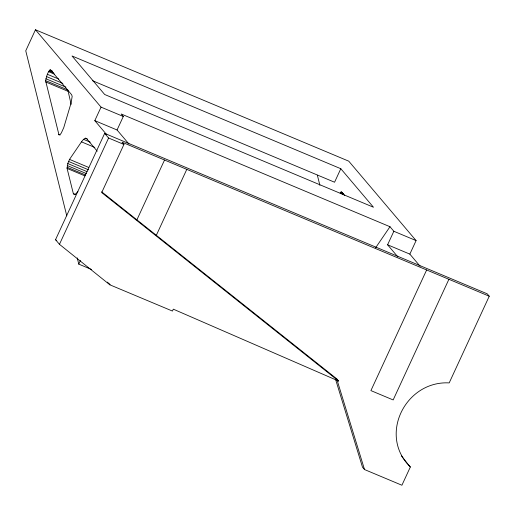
<?xml version="1.0" encoding="UTF-8"?>
<svg xmlns="http://www.w3.org/2000/svg" width="515" height="515" viewBox="0 0 515 515"><rect width="100%" height="100%" fill="white"/><g stroke="black" fill="none" stroke-linecap="round" stroke-linejoin="round"><path stroke-width="0.77" d="M77.92 191.651L75.113 194.47L73.967 194.535L73.304 193.486L67.079 168.418L67.787 163.558L69.525 159.386L81.479 141.85L83.546 139.346L85.284 138.187L86.501 138.503L97.251 151.191M45.578 80.61C46.505 77.038 47.38 71.817 50.444 69.744L71.662 94.766L72.164 96.408L71.122 102.833L63.77 127.591L61.343 132.96L60.422 134.183L59 134.949L45.578 80.61L67.832 89.945L71.141 104.378M420.105 266.223L409.85 254.12L416.094 240.602L348.758 161.169L35.464 29.767L25.75 50.798L66.776 215.856M106.682 134.66L94.805 120.652L101.049 107.133L35.464 29.767M101.68 191.825L336.688 378.795L338.6 381.048L173.31 309.161L172.435 311.06L109.83 284.801L59.463 244.322L55.536 239.687L104.661 133.379L487.229 293.833L489.25 296.222L449.196 382.902C405.543 380.534 377.926 435.342 410.346 466.989L401.912 485.233L364.511 469.545L362.489 467.156L335.613 379.484M59.463 244.322L108.588 138.014L104.661 133.379M128.937 143.994L117.06 129.986L123.304 116.467L121.205 113.989L389.99 226.722L393.84 231.267L416.094 240.602M489.25 296.222L122.029 142.198L123.941 144.451L101.706 192.571L338.6 381.048M91.709 269.551L78.776 264.124L80.449 260.5M136.906 219.847L164.536 160.03M156.328 235.304L186.791 169.364M340.808 168.714L373.472 207.236L104.687 94.503L72.029 55.974L340.808 168.714L334.563 182.226L92.436 80.675M397.857 256.888L387.595 244.786L393.84 231.267M426.645 269.963L370.909 390.602L393.164 399.936L448.9 279.297M344.587 195.475L341.484 191.812L340.119 192.996L343.827 194.554M375.628 247.76L389.99 226.722M49.891 69.86L52.118 70.793M340.93 191.928L342.411 192.546M49.498 70.291L52.466 71.54M340.537 192.359L343.505 193.608M49.086 70.928L53.534 72.795M48.68 71.707L54.616 74.199M47.47 74.327L58.601 78.995M46.556 76.581L62.875 83.424M45.899 78.756L65.926 87.157M45.635 81.924L67.89 91.258M101.049 107.133L123.304 116.467M94.805 120.652L117.06 129.986M387.595 244.786L409.85 254.12M108.588 138.014L123.941 144.451M85.284 138.187L87.511 139.121M83.546 139.346L90.222 142.146M81.479 141.85L94.831 147.451M58.646 134.409L60.126 135.033M69.525 159.386L88.812 167.478M68.572 161.44L88.599 169.841M67.787 163.558L87.074 171.643M67.246 165.54L86.533 173.632M67.008 167.214L85.548 174.997M67.079 168.418L84.878 175.885M73.304 193.486L75.531 194.419M55.536 239.687L56.766 240.666M107.345 282.091L109.965 284.505M408.318 464.607L410.346 466.989M401.526 456L407.835 463.996M336.688 378.795L364.511 469.545M317.369 175.203L319.886 185.323M109.669 284.151L109.83 284.801M77.231 257.893L78.776 264.124"/></g></svg>
